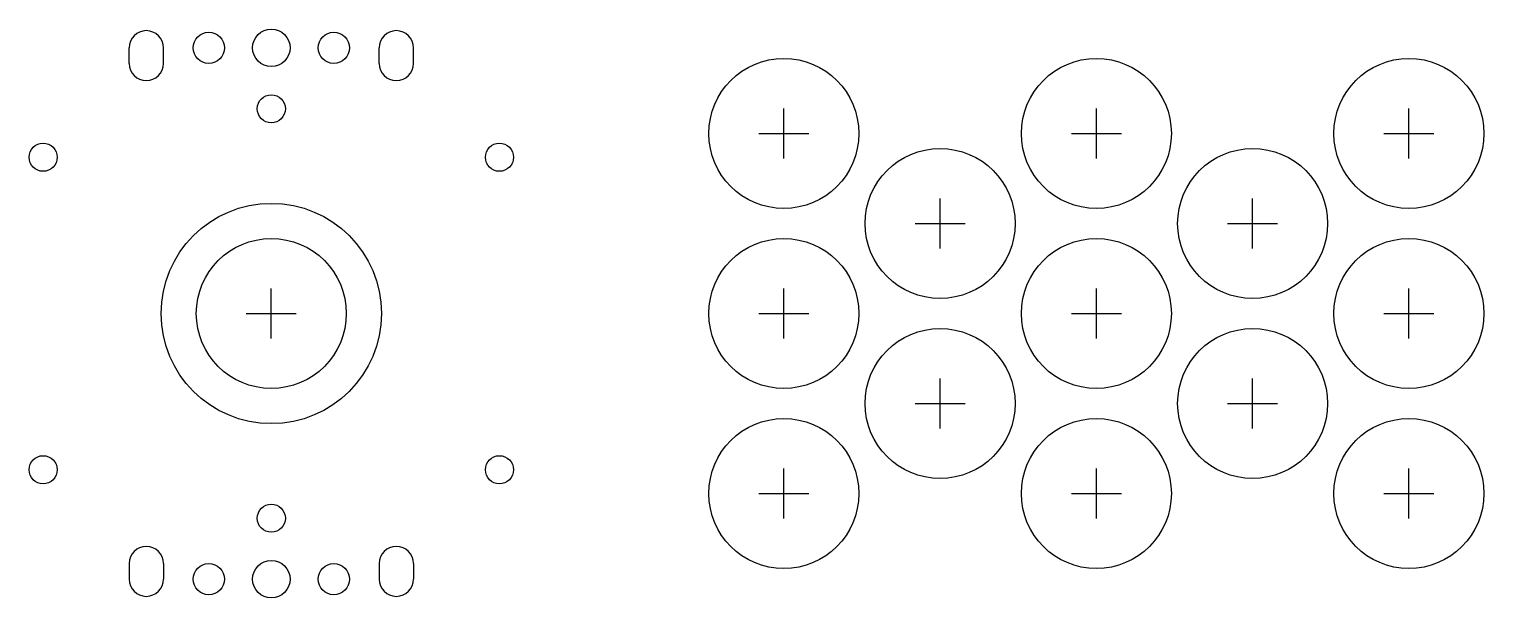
# Model space of a CAD drawing. Header units: millimetres. Extents: x -39 to 194, y -46 to 46.
import ezdxf

# ---------------------------------------------------------------- set-up
doc = ezdxf.new("R2010")
doc.units = ezdxf.units.MM
for name, color, linetype in [('BUTTONS', 1, 'Continuous'), ('GL_PLATE_HOLES', 2, 'Continuous'), ('JOYSTICK_BORE_24', 5, 'Continuous'), ('JOYSTICK_BORE_35.25', 3, 'Continuous'), ('REFERENCE', 8, 'Continuous')]:
    doc.layers.add(name, color=color, linetype=linetype)

msp = doc.modelspace()

# ---------------------------------------------------------------- linework, layer by layer
at = {"layer": 'BUTTONS'}
for centre in [(82, 28.8), (132, 28.8), (182, 28.8), (107, 14.4), (157, 14.4), (82, 0), (132, 0), (182, 0), (107, -14.4), (157, -14.4), (82, -28.8), (132, -28.8), (182, -28.8)]:
    msp.add_circle(centre, 12, dxfattribs=at)
at = {"layer": 'GL_PLATE_HOLES'}
for p, q in [((-22.75, 40), (-22.75, 42.5)), ((-17.25, 40), (-17.25, 42.5)), ((17.25, 40), (17.25, 42.5)), ((22.75, 40), (22.75, 42.5)), ((-22.75, -40), (-22.75, -42.5)), ((-17.25, -40), (-17.25, -42.5)), ((17.25, -40), (17.25, -42.5)), ((22.75, -40), (22.75, -42.5))]:
    msp.add_line(p, q, dxfattribs=at)
for centre, radius in [((-10, 42.5), 2.5), ((0, 42.5), 3), ((10, 42.5), 2.5), ((0, 32.75), 2.25), ((-36.5, 25), 2.25), ((36.5, 25), 2.25), ((-36.5, -25), 2.25), ((36.5, -25), 2.25), ((0, -32.75), 2.25), ((0, -42.5), 3), ((-10, -42.5), 2.5), ((10, -42.5), 2.5)]:
    msp.add_circle(centre, radius, dxfattribs=at)
for centre, start, end in [((-20, 42.5), 0, 180), ((20, 42.5), 0, 180), ((-20, 40), 180, 360), ((20, 40), 180, 360), ((-20, -40), 0, 180), ((20, -40), 0, 180), ((-20, -42.5), -180, 0), ((20, -42.5), -180, 0)]:
    msp.add_arc(centre, 2.75, start, end, dxfattribs=at)
at = {"layer": 'JOYSTICK_BORE_24'}
msp.add_circle((0, 0), 12, dxfattribs=at)
at = {"layer": 'JOYSTICK_BORE_35.25'}
msp.add_circle((0, 0), 17.62, dxfattribs=at)
at = {"layer": 'REFERENCE'}
for p, q in [((82, 24.8), (82, 32.8)), ((132, 24.8), (132, 32.8)), ((182, 24.8), (182, 32.8)), ((78, 28.8), (86, 28.8)), ((128, 28.8), (136, 28.8)), ((178, 28.8), (186, 28.8)), ((107, 10.4), (107, 18.4)), ((157, 10.4), (157, 18.4)), ((103, 14.4), (111, 14.4)), ((153, 14.4), (161, 14.4)), ((0, -4), (0, 4)), ((82, -4), (82, 4)), ((132, -4), (132, 4)), ((182, -4), (182, 4)), ((-4, 0), (4, 0)), ((78, 0), (86, 0)), ((128, 0), (136, 0)), ((178, 0), (186, 0)), ((107, -18.4), (107, -10.4)), ((157, -18.4), (157, -10.4)), ((103, -14.4), (111, -14.4)), ((153, -14.4), (161, -14.4)), ((82, -32.8), (82, -24.8)), ((132, -32.8), (132, -24.8)), ((182, -32.8), (182, -24.8)), ((78, -28.8), (86, -28.8)), ((128, -28.8), (136, -28.8)), ((178, -28.8), (186, -28.8))]:
    msp.add_line(p, q, dxfattribs=at)

doc.saveas('drawing.dxf')
